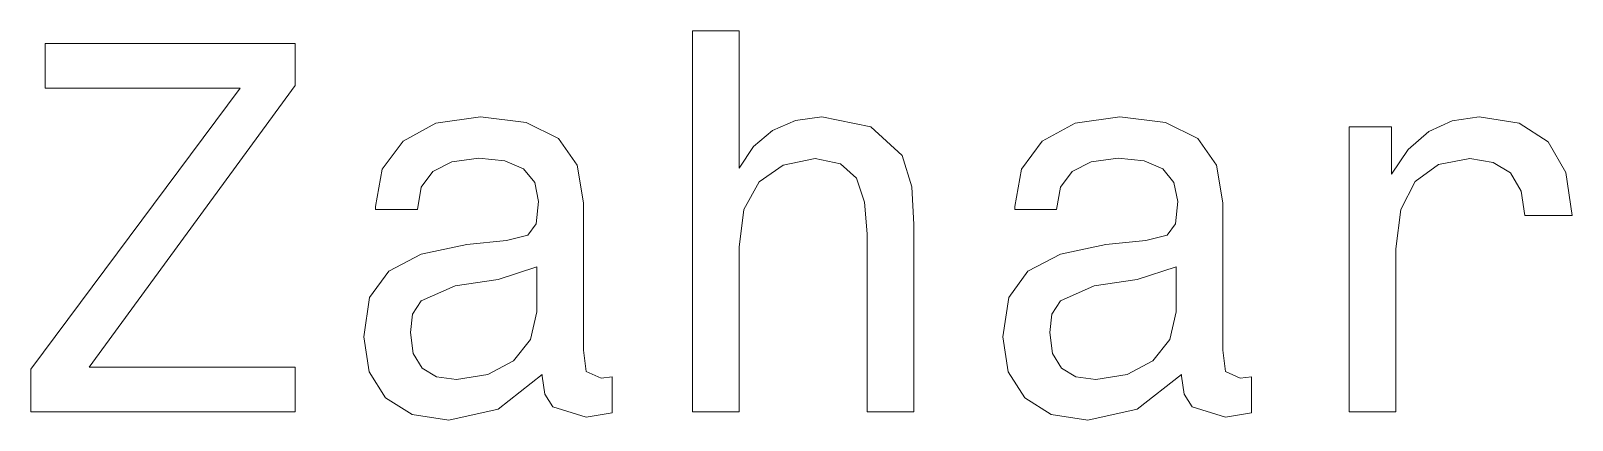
# Model space of a CAD drawing. Extents: x 291.5 to 375.2, y 491.8 to 512.9.
import ezdxf

# ---------------------------------------------------------------- set-up
doc = ezdxf.new("R2010")
doc.units = 0

msp = doc.modelspace()

# ---------------------------------------------------------------- linework, layer by layer
at = {"color": 7, "lineweight": 13}
for points in [[(327.406342, 492.247833), (329.942352, 492.247833), (329.942352, 501.181549), (330.201721, 503.227661), (331.037476, 504.726227), (332.33429, 505.648407), (334.063416, 505.994232), (335.446686, 505.706055), (336.311249, 504.927948), (336.74353, 503.631104), (336.887604, 501.902008), (336.887604, 492.247833), (339.423645, 492.247833), (339.423645, 502.420746), (339.30835, 504.466858), (338.789612, 506.167145), (337.089325, 507.723328), (334.438049, 508.270874), (332.997131, 508.069153), (331.757935, 507.521606), (330.720459, 506.657043), (329.942352, 505.475494), (329.942352, 512.939453), (327.406342, 512.939453)], [(291.498566, 492.247833), (305.850159, 492.247833), (305.850159, 494.668579), (294.668579, 494.668579), (305.850159, 509.971191), (305.850159, 512.247803), (292.276672, 512.247803), (292.276672, 509.827087), (302.853027, 509.827087), (291.498566, 494.553314)], [(319.250732, 494.265137), (319.250732, 494.17868), (319.394806, 493.198853), (319.827087, 492.507202), (321.642639, 491.959656), (323.054749, 492.190186), (323.054749, 494.149841), (322.449585, 494.063385), (321.642639, 494.438049), (321.498566, 495.590759), (321.498566, 503.602295), (321.15274, 505.648407), (320.144104, 507.089325), (318.386169, 507.953888), (315.907776, 508.270874), (313.48703, 507.925079), (311.700287, 506.945251), (310.576355, 505.417847), (310.201721, 503.400574), (310.201721, 503.227661), (312.478394, 503.227661), (312.680115, 504.438049), (313.314117, 505.302582), (314.351593, 505.82132), (315.82132, 506.023041), (317.233429, 505.878967), (318.242065, 505.446686), (318.84726, 504.697388), (319.048981, 503.659943), (318.933716, 502.449554), (318.472626, 501.84436), (317.319885, 501.556183), (315.158508, 501.325653), (312.680115, 500.806915), (310.92218, 499.884735), (309.884735, 498.443787), (309.567719, 496.311249), (309.855896, 494.40921), (310.749268, 492.997101), (312.190186, 492.103729), (314.17868, 491.786743), (316.858795, 492.391937)], [(353.94812, 494.265137), (353.94812, 494.17868), (354.092224, 493.198853), (354.524506, 492.507202), (356.340057, 491.959656), (357.752167, 492.190186), (357.752167, 494.149841), (357.146973, 494.063385), (356.340057, 494.438049), (356.195984, 495.590759), (356.195984, 503.602295), (355.850159, 505.648407), (354.841492, 507.089325), (353.083588, 507.953888), (350.605194, 508.270874), (348.184448, 507.925079), (346.397705, 506.945251), (345.273773, 505.417847), (344.899139, 503.400574), (344.899139, 503.227661), (347.175781, 503.227661), (347.377533, 504.438049), (348.011536, 505.302582), (349.048981, 505.82132), (350.518738, 506.023041), (351.930847, 505.878967), (352.939484, 505.446686), (353.544678, 504.697388), (353.746399, 503.659943), (353.631134, 502.449554), (353.170044, 501.84436), (352.017303, 501.556183), (349.855896, 501.325653), (347.377533, 500.806915), (345.619598, 499.884735), (344.582123, 498.443787), (344.265137, 496.311249), (344.553314, 494.40921), (345.446686, 492.997101), (346.887604, 492.103729), (348.876099, 491.786743), (351.556213, 492.391937)], [(363.054749, 492.247833), (365.59079, 492.247833), (365.59079, 501.095093), (365.850159, 503.227661), (366.628235, 504.755035), (367.89624, 505.677216), (369.596558, 505.994232), (370.864563, 505.792511), (371.815552, 505.216125), (372.391937, 504.236298), (372.593658, 502.910645), (375.158508, 502.910645), (374.812683, 505.244965), (373.861664, 506.916412), (372.276672, 507.925079), (370.115265, 508.270874), (368.645538, 508.040344), (367.377533, 507.463959), (366.253601, 506.484131), (365.360229, 505.158508), (365.360229, 507.723328), (363.054749, 507.723328)], [(318.962524, 497.66571), (318.616699, 496.167145), (317.694519, 495.014404), (316.311249, 494.265137), (314.610962, 494.005768), (313.515839, 494.149841), (312.737762, 494.610931), (312.247833, 495.417847), (312.10376, 496.541779), (312.219025, 497.550415), (312.680115, 498.270874), (314.524506, 499.07782), (316.858795, 499.423615), (318.962524, 500.115265)], [(353.659943, 497.66571), (353.314117, 496.167145), (352.391937, 495.014404), (351.008636, 494.265137), (349.30835, 494.005768), (348.213257, 494.149841), (347.43515, 494.610931), (346.945251, 495.417847), (346.801147, 496.541779), (346.916443, 497.550415), (347.377533, 498.270874), (349.221893, 499.07782), (351.556213, 499.423615), (353.659943, 500.115265)]]:
    msp.add_lwpolyline(points, close=True, dxfattribs=at)

doc.saveas('drawing.dxf')
